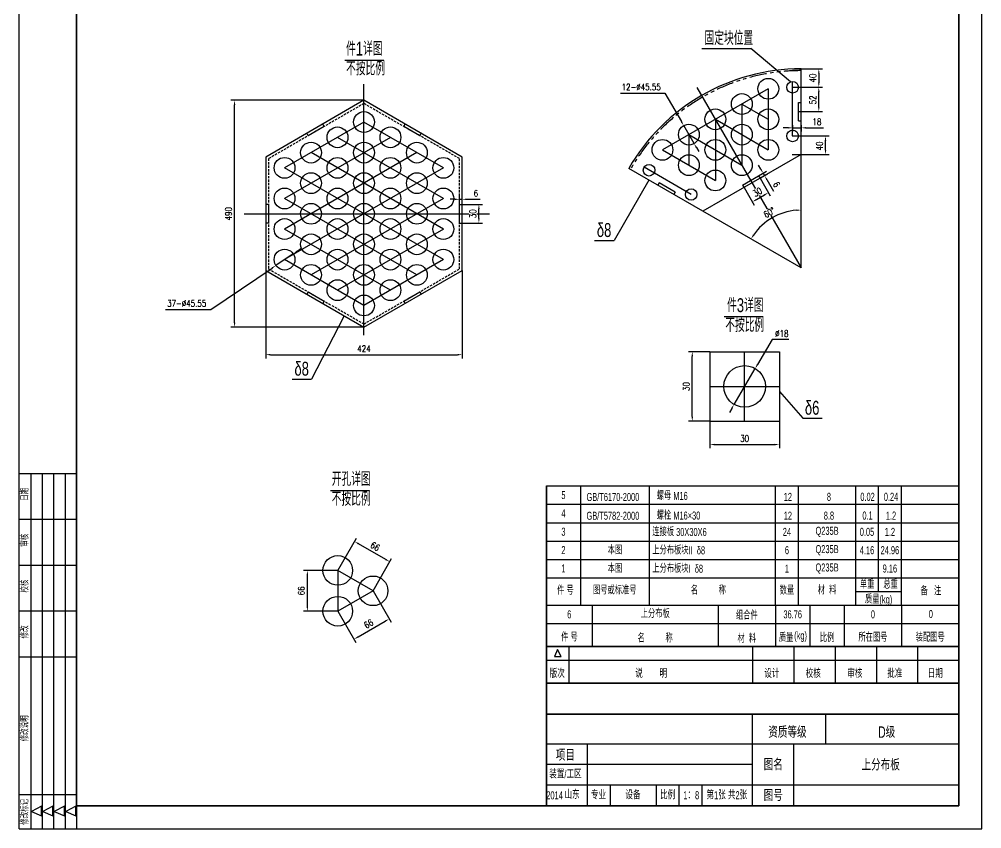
# Model space of a CAD drawing. Header units: millimetres. Extents: x 174648 to 205929, y -160248 to -145891.
# Drawn here: x 188873 to 190952, y -159394 to -157646 of the extents above; entities that cross this region are included whole.
import ezdxf
from ezdxf.enums import TextEntityAlignment as Align

# ---------------------------------------------------------------- set-up
doc = ezdxf.new("R2010")
doc.units = ezdxf.units.MM
doc.linetypes.add('DASHED', pattern=[0.75, 0.5, -0.25])
doc.linetypes.add('PHANTOM', pattern=[2.5, 1.25, -0.25, 0.25, -0.25, 0.25, -0.25])
for name, color, linetype in [('1', 1, 'Continuous'), ('4虚线层', 6, 'DASHED'), ('9双点划线层', 6, 'PHANTOM')]:
    doc.layers.add(name, color=color, linetype=linetype)
doc.layers.add('图层1', color=4, linetype='Continuous', lineweight=35)
doc.styles.add('TH_GBDIM', font='romans.shx', dxfattribs={"width": 0.8, "bigfont": 'gbcbig.shx'})
doc.styles.add('样式 3.5', font='roms.shx', dxfattribs={"width": 0.7, "height": 3.5, "bigfont": 'hztxt.shx'})
doc.styles.add('样式 5', font='roms.shx', dxfattribs={"width": 0.67, "height": 5, "bigfont": 'hztxt.shx'})
doc.dimstyles.new('TH_GBDIM', dxfattribs={"dimtxt": 3.5, "dimasz": 2.5, "dimexe": 2, "dimexo": 0, "dimgap": 1.5, "dimtad": 1, "dimdec": 1, "dimzin": 0, "dimdsep": 46, "dimtxsty": 'TH_GBDIM', "dimcen": 2.5, "dimclrd": 130, "dimclre": 130, "dimclrt": 3, "dimadec": 0, "dimazin": 0, "dimtfac": 0.714286, "dimtdec": 1, "dimtmove": 0, "dimatfit": 3, "dimfxl": 0, "dimtzin": 0, "dimlwd": -1, "dimlwe": -1, "dimarcsym": 0})

# ---------------------------------------------------------------- blocks, each defined once
blk = doc.blocks.new('*D714')
at = {"color": 130}
blk.add_line((189560.9, -158836.1), (189601.1, -158766.5), dxfattribs=at)
at = {"color": 130, "linetype": 'Continuous'}
for p, q in [((189664.6, -158812.4), (189605.7, -158778.4)), ((189637.1, -158880.1), (189677.3, -158810.5))]:
    blk.add_line(p, q, dxfattribs=at)
at = {"color": 130}
for points in [[(189606.6, -158777), (189604.9, -158779.9), (189597.1, -158773.4)], [(189665.5, -158811), (189663.8, -158813.9), (189673.3, -158817.4)]]:
    blk.add_solid(points, dxfattribs=at)
at = {"layer": 'Defpoints', "color": 0}
for p in [(189597.1, -158773.4), (189560.9, -158836.1), (189637.1, -158880.1)]:
    blk.add_point(p, dxfattribs=at)
at = {"color": 3, "insert": (189641.7, -158784.2), "char_height": 14, "attachment_point": 5, "rotation": 330, "style": 'TH_GBDIM', "bg_fill": 3, "box_fill_scale": 1.1, "bg_fill_color": 256, "bg_fill_true_color": 13158600, "bg_fill_transparency": 0}
blk.add_mtext('{66}{}{}', dxfattribs=at)
blk = doc.blocks.new('*D715')
at = {"color": 130}
blk.add_line((189560.9, -158836.1), (189487.2, -158836.1), dxfattribs=at)
at = {"color": 130, "linetype": 'Continuous'}
for p, q in [((189495.2, -158914.1), (189495.2, -158846.1)), ((189560.9, -158924.1), (189487.2, -158924.1))]:
    blk.add_line(p, q, dxfattribs=at)
at = {"color": 130}
for points in [[(189493.5, -158846.1), (189496.8, -158846.1), (189495.2, -158836.1)], [(189493.5, -158914.1), (189496.8, -158914.1), (189495.2, -158924.1)]]:
    blk.add_solid(points, dxfattribs=at)
at = {"layer": 'Defpoints', "color": 0}
for p in [(189495.2, -158836.1), (189560.9, -158836.1), (189560.9, -158924.1)]:
    blk.add_point(p, dxfattribs=at)
at = {"color": 3, "insert": (189482.2, -158880.1), "char_height": 14, "attachment_point": 5, "rotation": 90, "style": 'TH_GBDIM', "bg_fill": 3, "box_fill_scale": 1.1, "bg_fill_color": 256, "bg_fill_true_color": 13158600, "bg_fill_transparency": 0}
blk.add_mtext('{66}{}{}', dxfattribs=at)
blk = doc.blocks.new('*D716')
at = {"color": 130}
blk.add_line((189637.1, -158880.1), (189676.1, -158947.6), dxfattribs=at)
at = {"color": 130, "linetype": 'Continuous'}
for p, q in [((189560.9, -158924.1), (189599.9, -158991.6)), ((189604.6, -158979.6), (189663.5, -158945.6))]:
    blk.add_line(p, q, dxfattribs=at)
at = {"color": 130}
for points in [[(189662.6, -158944.2), (189664.3, -158947.1), (189672.1, -158940.6)], [(189603.7, -158978.2), (189605.4, -158981.1), (189595.9, -158984.6)]]:
    blk.add_solid(points, dxfattribs=at)
at = {"layer": 'Defpoints', "color": 0}
for p in [(189637.1, -158880.1), (189560.9, -158924.1), (189672.1, -158940.6)]:
    blk.add_point(p, dxfattribs=at)
at = {"color": 3, "insert": (189627.5, -158951.4), "char_height": 14, "attachment_point": 5, "rotation": 30, "style": 'TH_GBDIM', "bg_fill": 3, "box_fill_scale": 1.1, "bg_fill_color": 256, "bg_fill_true_color": 13158600, "bg_fill_transparency": 0}
blk.add_mtext('{66}{}{}', dxfattribs=at)
blk = doc.blocks.new('*D654')
at = {"color": 130}
blk.add_line((190542.4, -157897.9), (190622.4, -157897.9), dxfattribs=at)
at = {"color": 130, "linetype": 'Continuous'}
for p, q in [((190614.4, -157927.9), (190614.4, -157907.9)), ((190542.4, -157937.9), (190622.4, -157937.9))]:
    blk.add_line(p, q, dxfattribs=at)
at = {"color": 130}
for points in [[(190612.8, -157907.9), (190616.1, -157907.9), (190614.4, -157897.9)], [(190612.8, -157927.9), (190616.1, -157927.9), (190614.4, -157937.9)]]:
    blk.add_solid(points, dxfattribs=at)
at = {"layer": 'Defpoints', "color": 0}
for p in [(190542.4, -157897.9), (190614.4, -157897.9), (190542.4, -157937.9)]:
    blk.add_point(p, dxfattribs=at)
at = {"color": 3, "insert": (190601.4, -157919.6), "char_height": 14, "attachment_point": 5, "rotation": 90, "style": 'TH_GBDIM', "bg_fill": 3, "box_fill_scale": 1.1, "bg_fill_color": 256, "bg_fill_true_color": 13158600, "bg_fill_transparency": 0}
blk.add_mtext('40', dxfattribs=at)
blk = doc.blocks.new('*D655')
at = {"color": 130, "linetype": 'Continuous'}
for p, q in [((190543.3, -157752.9), (190607.9, -157752.9)), ((190599.9, -157762.9), (190599.9, -157782.9))]:
    blk.add_line(p, q, dxfattribs=at)
at = {"color": 130}
blk.add_line((190543.3, -157792.9), (190607.9, -157792.9), dxfattribs=at)
for points in [[(190598.3, -157762.9), (190601.6, -157762.9), (190599.9, -157752.9)], [(190598.3, -157782.9), (190601.6, -157782.9), (190599.9, -157792.9)]]:
    blk.add_solid(points, dxfattribs=at)
at = {"layer": 'Defpoints', "color": 0}
for p in [(190543.3, -157752.9), (190543.3, -157792.9)]:
    blk.add_point(p, dxfattribs=at)
at = {"color": 3, "insert": (190586.9, -157772.9), "char_height": 14, "attachment_point": 5, "rotation": 90, "style": 'TH_GBDIM', "bg_fill": 3, "box_fill_scale": 1.1, "bg_fill_color": 256, "bg_fill_true_color": 13158600, "bg_fill_transparency": 0}
blk.add_mtext('40', dxfattribs=at)
at = {"layer": 'Defpoints', "color": 0}
blk.add_point((190599.9, -157792.9), dxfattribs=at)
blk = doc.blocks.new('*D718')
at = {"color": 130, "linetype": 'Continuous'}
for p, q in [((190543.3, -157874.5), (190543.3, -157888.4)), ((190533.3, -157880.4), (190523.3, -157880.4)), ((190543.3, -157880.4), (190561.8, -157880.4)), ((190571.8, -157880.4), (190610.3, -157880.4))]:
    blk.add_line(p, q, dxfattribs=at)
at = {"color": 130}
blk.add_line((190561.8, -157874.5), (190561.8, -157888.4), dxfattribs=at)
for points in [[(190533.3, -157878.7), (190533.3, -157882), (190543.3, -157880.4)], [(190571.8, -157878.7), (190571.8, -157882), (190561.8, -157880.4)]]:
    blk.add_solid(points, dxfattribs=at)
at = {"layer": 'Defpoints', "color": 0}
for p in [(190543.3, -157874.5), (190561.8, -157874.5), (190561.8, -157880.4)]:
    blk.add_point(p, dxfattribs=at)
at = {"color": 3, "insert": (190596, -157867.4), "char_height": 14, "attachment_point": 5, "style": 'TH_GBDIM', "bg_fill": 3, "box_fill_scale": 1.1, "bg_fill_color": 256, "bg_fill_true_color": 13158600, "bg_fill_transparency": 0}
blk.add_mtext('18', dxfattribs=at)
blk = doc.blocks.new('*D719')
at = {"color": 130}
blk.add_line((190555.8, -157792.9), (190607.9, -157792.9), dxfattribs=at)
at = {"color": 130, "linetype": 'Continuous'}
for p, q in [((190599.9, -157835.4), (190599.9, -157802.9)), ((190555.8, -157845.4), (190607.9, -157845.4))]:
    blk.add_line(p, q, dxfattribs=at)
at = {"color": 130}
for points in [[(190598.3, -157802.9), (190601.6, -157802.9), (190599.9, -157792.9)], [(190598.3, -157835.4), (190601.6, -157835.4), (190599.9, -157845.4)]]:
    blk.add_solid(points, dxfattribs=at)
at = {"layer": 'Defpoints', "color": 0}
for p in [(190555.8, -157792.9), (190599.9, -157792.9), (190555.8, -157845.4)]:
    blk.add_point(p, dxfattribs=at)
at = {"color": 3, "insert": (190586.9, -157820.2), "char_height": 14, "attachment_point": 5, "rotation": 89.9982, "style": 'TH_GBDIM', "bg_fill": 3, "box_fill_scale": 1.1, "bg_fill_color": 256, "bg_fill_true_color": 13158600, "bg_fill_transparency": 0}
blk.add_mtext('52', dxfattribs=at)
blk = doc.blocks.new('*D720')
at = {"color": 130, "linetype": 'Continuous'}
blk.add_arc((190561.8, -158182.9), 125, 94.5861, 145.4139, dxfattribs=at)
at = {"color": 130}
for points in [[(190551.7, -158056.7), (190551.8, -158060), (190561.8, -158057.9)], [(190460.3, -158112.9), (190457.5, -158111.1), (190453.5, -158120.4)]]:
    blk.add_solid(points, dxfattribs=at)
at = {"layer": 'Defpoints', "color": 0}
for p in [(190561.8, -157937.9), (190349.6, -158060.4), (190561.8, -158182.9), (190561.8, -158182.9)]:
    blk.add_point(p, dxfattribs=at)
at = {"color": 3, "insert": (190492.8, -158063.4), "char_height": 14, "attachment_point": 5, "rotation": 30, "style": 'TH_GBDIM', "bg_fill": 3, "box_fill_scale": 1.1, "bg_fill_color": 256, "bg_fill_true_color": 13158600, "bg_fill_transparency": 0}
blk.add_mtext('60°', dxfattribs=at)
at = {"layer": 'Defpoints', "color": 0}
blk.add_point((190519, -158065.5), dxfattribs=at)
blk = doc.blocks.new('*D721')
at = {"color": 130, "linetype": 'Continuous'}
for p, q in [((190474.7, -157969.7), (190469.7, -157961)), ((190470, -157984), (190486.6, -157974.3)), ((190479.7, -157978.3), (190482.7, -157983.5)), ((190487.7, -157992.2), (190502.2, -158017.3))]:
    blk.add_line(p, q, dxfattribs=at)
at = {"color": 130}
blk.add_line((190473, -157989.2), (190489.6, -157979.5), dxfattribs=at)
for points in [[(190476.2, -157968.9), (190473.3, -157970.5), (190479.7, -157978.3)], [(190489.2, -157991.4), (190486.3, -157993), (190482.7, -157983.5)]]:
    blk.add_solid(points, dxfattribs=at)
at = {"layer": 'Defpoints', "color": 0}
for p in [(190470, -157984), (190473, -157989.2), (190482.7, -157983.5)]:
    blk.add_point(p, dxfattribs=at)
at = {"color": 3, "insert": (190508.7, -158002.6), "char_height": 14, "attachment_point": 5, "rotation": 300, "style": 'TH_GBDIM', "bg_fill": 3, "box_fill_scale": 1.1, "bg_fill_color": 256, "bg_fill_true_color": 13158600, "bg_fill_transparency": 0}
blk.add_mtext('6', dxfattribs=at)
blk = doc.blocks.new('*D656')
at = {"color": 130}
blk.add_line((190473, -157989.2), (190495, -158027.3), dxfattribs=at)
at = {"color": 130, "linetype": 'Continuous'}
for p, q in [((190438.4, -158009.2), (190460.4, -158047.3)), ((190465, -158035.3), (190482.3, -158025.3))]:
    blk.add_line(p, q, dxfattribs=at)
at = {"color": 130}
for points in [[(190481.5, -158023.9), (190483.2, -158026.8), (190491, -158020.3)], [(190464.2, -158033.9), (190465.9, -158036.8), (190456.4, -158040.3)]]:
    blk.add_solid(points, dxfattribs=at)
at = {"layer": 'Defpoints', "color": 0}
for p in [(190473, -157989.2), (190438.4, -158009.2)]:
    blk.add_point(p, dxfattribs=at)
at = {"color": 3, "insert": (190467.2, -158019.1), "char_height": 14, "attachment_point": 5, "rotation": 30, "style": 'TH_GBDIM', "bg_fill": 3, "box_fill_scale": 1.1, "bg_fill_color": 256, "bg_fill_true_color": 13158600, "bg_fill_transparency": 0}
blk.add_mtext('{30}{}{}', dxfattribs=at)
at = {"layer": 'Defpoints', "color": 0}
blk.add_point((190491, -158020.3), dxfattribs=at)
blk = doc.blocks.new('*D722')
at = {"color": 130, "linetype": 'Continuous'}
for p, q in [((189813.7, -158034.7), (189803.7, -158034.7)), ((189823.7, -158045.9), (189823.7, -158026.7)), ((189823.7, -158034.7), (189829.7, -158034.7)), ((189839.7, -158034.7), (189868.6, -158034.7))]:
    blk.add_line(p, q, dxfattribs=at)
at = {"color": 130}
blk.add_line((189829.7, -158045.9), (189829.7, -158026.7), dxfattribs=at)
for points in [[(189813.7, -158033), (189813.7, -158036.4), (189823.7, -158034.7)], [(189839.7, -158033), (189839.7, -158036.4), (189829.7, -158034.7)]]:
    blk.add_solid(points, dxfattribs=at)
at = {"layer": 'Defpoints', "color": 0}
for p in [(189829.7, -158034.7), (189823.7, -158045.9), (189829.7, -158045.9)]:
    blk.add_point(p, dxfattribs=at)
at = {"color": 3, "insert": (189859.1, -158021.7), "char_height": 14, "attachment_point": 5, "style": 'TH_GBDIM', "bg_fill": 3, "box_fill_scale": 1.1, "bg_fill_color": 256, "bg_fill_true_color": 13158600, "bg_fill_transparency": 0}
blk.add_mtext('6', dxfattribs=at)
blk = doc.blocks.new('*D657')
at = {"color": 130}
blk.add_line((189829.7, -158045.9), (189873.7, -158045.9), dxfattribs=at)
at = {"color": 130, "linetype": 'Continuous'}
for p, q in [((189865.7, -158075.9), (189865.7, -158055.9)), ((189829.7, -158085.9), (189873.7, -158085.9))]:
    blk.add_line(p, q, dxfattribs=at)
at = {"color": 130}
for points in [[(189864, -158055.9), (189867.4, -158055.9), (189865.7, -158045.9)], [(189864, -158075.9), (189867.4, -158075.9), (189865.7, -158085.9)]]:
    blk.add_solid(points, dxfattribs=at)
at = {"layer": 'Defpoints', "color": 0}
for p in [(189829.7, -158045.9), (189829.7, -158085.9)]:
    blk.add_point(p, dxfattribs=at)
at = {"color": 3, "insert": (189852.7, -158065.9), "char_height": 14, "attachment_point": 5, "rotation": 90, "style": 'TH_GBDIM', "bg_fill": 3, "box_fill_scale": 1.1, "bg_fill_color": 256, "bg_fill_true_color": 13158600, "bg_fill_transparency": 0}
blk.add_mtext('{30}{}{}', dxfattribs=at)
at = {"layer": 'Defpoints', "color": 0}
blk.add_point((189865.7, -158045.9), dxfattribs=at)
blk = doc.blocks.new('*D723')
at = {"color": 130, "linetype": 'Continuous'}
for p, q in [((189405.3, -158188.4), (189405.3, -158378.2)), ((189415.3, -158370.2), (189819.7, -158370.2))]:
    blk.add_line(p, q, dxfattribs=at)
at = {"color": 130}
blk.add_line((189829.7, -158188.4), (189829.7, -158378.2), dxfattribs=at)
for points in [[(189415.3, -158368.5), (189415.3, -158371.8), (189405.3, -158370.2)], [(189819.7, -158368.5), (189819.7, -158371.8), (189829.7, -158370.2)]]:
    blk.add_solid(points, dxfattribs=at)
at = {"layer": 'Defpoints', "color": 0}
for p in [(189405.3, -158188.4), (189829.7, -158188.4), (189829.7, -158370.2)]:
    blk.add_point(p, dxfattribs=at)
at = {"color": 3, "insert": (189617.5, -158357.2), "char_height": 14, "attachment_point": 5, "style": 'TH_GBDIM', "bg_fill": 3, "box_fill_scale": 1.1, "bg_fill_color": 256, "bg_fill_true_color": 13158600, "bg_fill_transparency": 0}
blk.add_mtext('424', dxfattribs=at)
blk = doc.blocks.new('*D724')
at = {"color": 130}
blk.add_line((189617.5, -157820.9), (189330, -157820.9), dxfattribs=at)
at = {"color": 130, "linetype": 'Continuous'}
for p, q in [((189338, -158300.9), (189338, -157830.9)), ((189617.5, -158310.9), (189330, -158310.9))]:
    blk.add_line(p, q, dxfattribs=at)
at = {"color": 130}
for points in [[(189336.3, -157830.9), (189339.6, -157830.9), (189338, -157820.9)], [(189336.3, -158300.9), (189339.6, -158300.9), (189338, -158310.9)]]:
    blk.add_solid(points, dxfattribs=at)
at = {"layer": 'Defpoints', "color": 0}
for p in [(189338, -157820.9), (189617.5, -157820.9), (189617.5, -158310.9)]:
    blk.add_point(p, dxfattribs=at)
at = {"color": 3, "insert": (189325, -158065.9), "char_height": 14, "attachment_point": 5, "rotation": 90, "style": 'TH_GBDIM', "bg_fill": 3, "box_fill_scale": 1.1, "bg_fill_color": 256, "bg_fill_true_color": 13158600, "bg_fill_transparency": 0}
blk.add_mtext('490', dxfattribs=at)
blk = doc.blocks.new('*D725')
at = {"color": 130, "linetype": 'Continuous'}
for p, q in [((189473, -158146.8), (189481.3, -158141.2)), ((189464.7, -158152.3), (189427.4, -158177.5)), ((189286.5, -158272.5), (189419.1, -158183.1)), ((189188.7, -158272.5), (189286.5, -158272.5))]:
    blk.add_line(p, q, dxfattribs=at)
at = {"color": 130}
for points in [[(189472, -158145.4), (189473.9, -158148.1), (189464.7, -158152.3)], [(189418.1, -158181.7), (189420, -158184.5), (189427.4, -158177.5)]]:
    blk.add_solid(points, dxfattribs=at)
at = {"layer": 'Defpoints', "color": 0}
for p in [(189464.7, -158152.3), (189427.4, -158177.5)]:
    blk.add_point(p, dxfattribs=at)
at = {"color": 3, "insert": (189234.6, -158259.5), "char_height": 14, "attachment_point": 5, "style": 'TH_GBDIM', "bg_fill": 3, "box_fill_scale": 1.1, "bg_fill_color": 256, "bg_fill_true_color": 13158600, "bg_fill_transparency": 0}
blk.add_mtext('{37-%%c45.55}{}{}', dxfattribs=at)
blk = doc.blocks.new('*D726')
at = {"color": 130, "linetype": 'Continuous'}
for p, q in [((190171.3, -157805.3), (190267.4, -157805.3)), ((190267.4, -157805.3), (190303, -157866.9)), ((190330.6, -157914.5), (190308.1, -157875.5)), ((190335.6, -157923.1), (190340.6, -157931.8))]:
    blk.add_line(p, q, dxfattribs=at)
at = {"color": 130}
for points in [[(190304.5, -157866), (190301.6, -157867.7), (190308.1, -157875.5)], [(190337.1, -157922.3), (190334.2, -157924), (190330.6, -157914.5)]]:
    blk.add_solid(points, dxfattribs=at)
at = {"layer": 'Defpoints', "color": 0}
for p in [(190308.1, -157875.5), (190330.6, -157914.5)]:
    blk.add_point(p, dxfattribs=at)
at = {"color": 3, "insert": (190216.3, -157792.3), "char_height": 14, "attachment_point": 5, "style": 'TH_GBDIM', "bg_fill": 3, "box_fill_scale": 1.1, "bg_fill_color": 256, "bg_fill_true_color": 13158600, "bg_fill_transparency": 0}
blk.add_mtext('{12-%%c45.55}{}{}', dxfattribs=at)
blk = doc.blocks.new('*D727')
at = {"color": 130}
blk.add_line((190364.7, -158363.8), (190318.6, -158363.8), dxfattribs=at)
at = {"color": 130, "linetype": 'Continuous'}
for p, q in [((190326.6, -158503.8), (190326.6, -158373.8)), ((190364.7, -158513.8), (190318.6, -158513.8))]:
    blk.add_line(p, q, dxfattribs=at)
at = {"color": 130}
for points in [[(190324.9, -158373.8), (190328.3, -158373.8), (190326.6, -158363.8)], [(190324.9, -158503.8), (190328.3, -158503.8), (190326.6, -158513.8)]]:
    blk.add_solid(points, dxfattribs=at)
at = {"layer": 'Defpoints', "color": 0}
for p in [(190326.6, -158363.8), (190364.7, -158363.8), (190364.7, -158513.8)]:
    blk.add_point(p, dxfattribs=at)
at = {"color": 3, "insert": (190313.6, -158438.8), "char_height": 14, "attachment_point": 5, "rotation": 90, "style": 'TH_GBDIM', "bg_fill": 3, "box_fill_scale": 1.1, "bg_fill_color": 256, "bg_fill_true_color": 13158600, "bg_fill_transparency": 0}
blk.add_mtext('{30}{}{}', dxfattribs=at)
blk = doc.blocks.new('*D728')
at = {"color": 130, "linetype": 'Continuous'}
for p, q in [((190364.7, -158513.8), (190364.7, -158572.3)), ((190374.7, -158564.3), (190504.7, -158564.3))]:
    blk.add_line(p, q, dxfattribs=at)
at = {"color": 130}
blk.add_line((190514.7, -158513.8), (190514.7, -158572.3), dxfattribs=at)
for points in [[(190374.7, -158562.6), (190374.7, -158565.9), (190364.7, -158564.3)], [(190504.7, -158562.6), (190504.7, -158565.9), (190514.7, -158564.3)]]:
    blk.add_solid(points, dxfattribs=at)
at = {"layer": 'Defpoints', "color": 0}
for p in [(190364.7, -158513.8), (190514.7, -158513.8), (190514.7, -158564.3)]:
    blk.add_point(p, dxfattribs=at)
at = {"color": 3, "insert": (190439.7, -158551.3), "char_height": 14, "attachment_point": 5, "style": 'TH_GBDIM', "bg_fill": 3, "box_fill_scale": 1.1, "bg_fill_color": 256, "bg_fill_true_color": 13158600, "bg_fill_transparency": 0}
blk.add_mtext('{30}{}{}', dxfattribs=at)
blk = doc.blocks.new('*D729')
at = {"color": 130, "linetype": 'Continuous'}
for p, q in [((190499.1, -158337.6), (190467.5, -158391.3)), ((190535, -158337.6), (190499.1, -158337.6)), ((190416.9, -158477.6), (190462.5, -158400)), ((190411.8, -158486.2), (190406.8, -158494.8))]:
    blk.add_line(p, q, dxfattribs=at)
at = {"color": 130}
for points in [[(190466.1, -158390.5), (190469, -158392.2), (190462.5, -158400)], [(190410.4, -158485.4), (190413.3, -158487), (190416.9, -158477.6)]]:
    blk.add_solid(points, dxfattribs=at)
at = {"layer": 'Defpoints', "color": 0}
for p in [(190462.5, -158400), (190416.9, -158477.6)]:
    blk.add_point(p, dxfattribs=at)
at = {"color": 3, "insert": (190520, -158324.6), "char_height": 14, "attachment_point": 5, "style": 'TH_GBDIM', "bg_fill": 3, "box_fill_scale": 1.1, "bg_fill_color": 256, "bg_fill_true_color": 13158600, "bg_fill_transparency": 0}
blk.add_mtext('{%%c18}{}{}', dxfattribs=at)

msp = doc.modelspace()

# ---------------------------------------------------------------- linework, layer by layer
at = {"color": 7, "linetype": 'Continuous'}
for p, q in [((188872.9, -159393.8), (188872.9, -156453.5)), ((190951.9, -159393.8), (190951.9, -156453.5)), ((188872.9, -158626.5), (188996.6, -158626.5)), ((188897.6, -158626.5), (188897.6, -159393.8)), ((188922.4, -158626.5), (188922.4, -159393.8)), ((188947.1, -158626.5), (188947.1, -159393.8)), ((188971.9, -158626.5), (188971.9, -159393.8)), ((188872.9, -158725.5), (188996.6, -158725.5)), ((188872.9, -158824.5), (188996.6, -158824.5)), ((188872.9, -158923.5), (188996.6, -158923.5)), ((188872.9, -159022.5), (188996.6, -159022.5)), ((188872.9, -159319.5), (188996.6, -159319.5)), ((188872.9, -159393.8), (190951.9, -159393.8))]:
    msp.add_line(p, q, dxfattribs=at)
at = {"color": 2}
for p, q in [((190347.1, -157708.9), (190452.9, -157708.9)), ((190233, -157993.1), (190157.7, -158123.5)), ((190115.7, -158123.5), (190157.7, -158123.5)), ((189462.6, -158422.8), (189504.5, -158422.8)), ((190565.2, -158507.1), (190607.1, -158507.1))]:
    msp.add_line(p, q, dxfattribs=at)
for p, q in [((189576.3, -157734.1), (189660.5, -157734.1)), ((190561.8, -157937.9), (190561.8, -157752.9)), ((189617.5, -157820.9), (189405.3, -157943.4)), ((189829.7, -157943.4), (189617.5, -157820.9)), ((190555.8, -157865.4), (190555.8, -157825.4)), ((190555.8, -157825.4), (190561.8, -157825.4)), ((189531.7, -157877.4), (189497.1, -157897.4)), ((189531.7, -157877.4), (189528.7, -157872.2)), ((189703.3, -157877.4), (189706.3, -157872.2)), ((189737.9, -157897.4), (189703.3, -157877.4)), ((190555.8, -157865.4), (190561.8, -157865.4)), ((189497.1, -157897.4), (189494.1, -157892.2)), ((189737.9, -157897.4), (189740.9, -157892.2)), ((190561.8, -157937.9), (190349.6, -158060.4)), ((189405.3, -157943.4), (189405.3, -158188.4)), ((189829.7, -158188.4), (189829.7, -157943.4)), ((190349.6, -158060.4), (190189.4, -157967.9)), ((190255.2, -157999), (190252.2, -158004.2)), ((190289.8, -158019), (190255.2, -157999)), ((190435.4, -158004), (190470, -157984)), ((190435.4, -158004), (190438.4, -158009.2)), ((190470, -157984), (190473, -157989.2)), ((190289.8, -158019), (190286.8, -158024.2)), ((189411.3, -158045.9), (189405.3, -158045.9)), ((189411.3, -158045.9), (189411.3, -158085.9)), ((189823.7, -158085.9), (189823.7, -158045.9)), ((189823.7, -158045.9), (189829.7, -158045.9)), ((189411.3, -158085.9), (189405.3, -158085.9)), ((189823.7, -158085.9), (189829.7, -158085.9)), ((189405.3, -158188.4), (189617.5, -158310.9)), ((189617.5, -158310.9), (189829.7, -158188.4)), ((189497.1, -158234.5), (189494.1, -158239.7)), ((189497.1, -158234.5), (189531.7, -158254.5)), ((189703.3, -158254.5), (189737.9, -158234.5)), ((189737.9, -158234.5), (189740.9, -158239.7)), ((189531.7, -158254.5), (189528.7, -158259.7)), ((189703.3, -158254.5), (189706.3, -158259.7)), ((190395.4, -158287.9), (190479.6, -158287.9)), ((190364.7, -158363.8), (190514.7, -158363.8)), ((190364.7, -158363.8), (190364.7, -158513.8)), ((190514.7, -158363.8), (190514.7, -158513.8)), ((190364.7, -158513.8), (190514.7, -158513.8)), ((189545.2, -158663.2), (189629.4, -158663.2)), ((190011.4, -158653.7), (190902.4, -158653.7)), ((190085.6, -158911.1), (190085.6, -158653.7)), ((190234.1, -158911.1), (190234.1, -158653.7)), ((190506.4, -158911.1), (190506.4, -158653.7)), ((190555.9, -158911.1), (190555.9, -158653.7)), ((190679.6, -158911.1), (190679.6, -158653.7)), ((190729.1, -158881.4), (190729.1, -158653.7)), ((190778.6, -158911.1), (190778.6, -158653.7)), ((190011.4, -158693.3), (190902.4, -158693.3)), ((190011.4, -158732.9), (190902.4, -158732.9)), ((190011.4, -158772.5), (190902.4, -158772.5)), ((190011.4, -158812.1), (190902.4, -158812.1)), ((190011.4, -158851.7), (190902.4, -158851.7)), ((190679.6, -158881.4), (190778.6, -158881.4)), ((190011.4, -158911.1), (190902.4, -158911.1)), ((190011.4, -159000.2), (190902.4, -159000.2)), ((190060.9, -159079.4), (190060.9, -159000.2)), ((190456.9, -159000.2), (190456.9, -159079.4)), ((190546, -159000.2), (190546, -159079.4)), ((190635.1, -159000.2), (190635.1, -159079.4)), ((190724.2, -159000.2), (190724.2, -159079.4)), ((190813.3, -159000.2), (190813.3, -159079.4)), ((190011.4, -159013.1), (190011.4, -159037.9)), ((190035.5, -159007), (190028.7, -159022.1)), ((190028.7, -159022.1), (190043.1, -159022.1)), ((190043.1, -159022.1), (190035.5, -159007)), ((190011.4, -159029.9), (190902.4, -159029.9)), ((190456.9, -159344.3), (190456.9, -159146.3)), ((190615.3, -159210.6), (190615.3, -159146.3)), ((190011.4, -159210.6), (190902.4, -159210.6)), ((190100.5, -159344.3), (190100.5, -159210.6)), ((190546, -159344.3), (190546, -159210.6)), ((190456.9, -159255.2), (190011.4, -159255.2)), ((190902.4, -159299.7), (190011.4, -159299.7)), ((190150, -159344.3), (190150, -159299.7)), ((190249, -159344.3), (190249, -159299.7)), ((190298.5, -159344.3), (190298.5, -159299.7)), ((190348, -159344.3), (190348, -159299.7)), ((188920.8, -159345.2), (188899.1, -159356.3)), ((188920.8, -159366.1), (188920.8, -159345.2)), ((188945.5, -159345.2), (188923.8, -159356.3)), ((188945.5, -159366.1), (188945.5, -159345.2)), ((188970.3, -159345.2), (188948.6, -159356.3)), ((188970.3, -159366.1), (188970.3, -159345.2)), ((188995, -159345.2), (188973.3, -159356.3)), ((188995, -159366.1), (188995, -159345.2)), ((188996.6, -159344.3), (188996.6, -159393.8)), ((188899.1, -159356.3), (188920.8, -159366.1)), ((188923.8, -159356.3), (188945.5, -159366.1)), ((188948.6, -159356.3), (188970.3, -159366.1)), ((188973.3, -159356.3), (188995, -159366.1))]:
    msp.add_line(p, q)
at = {"color": 1, "ltscale": 1.5}
for p, q in [((189617.5, -158328), (189617.5, -157785.9)), ((190336.8, -157793.2), (190561.8, -158182.9)), ((190561.8, -158182.9), (190561.8, -157937.9)), ((190324.2, -158024.4), (190222.4, -157965.6)), ((189358.8, -158065.9), (189888.9, -158065.9)), ((190561.8, -158182.9), (190349.6, -158060.4))]:
    msp.add_line(p, q, dxfattribs=at)
at = {"color": 4}
for p, q in [((190011.4, -158854.7), (190011.4, -158879.5)), ((190011.4, -158854.7), (190011.4, -158879.5)), ((190011.4, -158854.7), (190011.4, -158879.5)), ((190011.4, -158894.3), (190011.4, -158919.1))]:
    msp.add_line(p, q, dxfattribs=at)
for points in [[(190110.4, -158911.1), (190110.4, -159000.2)], [(190382.6, -158911.1), (190382.6, -159000.2)], [(190506.4, -158911.1), (190506.4, -159000.2)], [(190580.6, -158911.1), (190580.6, -159000.2)], [(190654.9, -158911.1), (190654.9, -159000.2)], [(190778.6, -158911.1), (190778.6, -159000.2)], [(190011.4, -158950.7), (190902.4, -158950.7)]]:
    msp.add_lwpolyline(points)
for centre, radius in [((190233.3, -157971.9), 12.5), ((190324.2, -158024.4), 12.5), ((190439.7, -158438.8), 45)]:
    msp.add_circle(centre, radius)
msp.add_arc((190561.8, -158182.9), 430, 90, 150)
at = {"layer": '1'}
for p, q in [((190490.8, -157796), (190262.2, -157928)), ((190490.8, -157796), (190490.8, -157928)), ((190433.7, -157829), (190433.7, -157961)), ((190433.7, -157829), (190490.8, -157862)), ((189617.5, -157867.9), (189446, -157966.9)), ((189789, -157966.9), (189617.5, -157867.9)), ((190376.5, -157862), (190376.5, -157994)), ((190376.5, -157862), (190490.8, -157928)), ((190319.3, -157895), (190433.7, -157961)), ((190319.3, -157895), (190319.3, -157961)), ((189674.7, -157900.9), (189446, -158032.9)), ((189789, -158032.9), (189560.3, -157900.9)), ((189731.8, -157933.9), (189446, -158098.9)), ((189789, -158098.9), (189503.2, -157933.9)), ((190262.2, -157928), (190376.5, -157994)), ((189789, -158164.9), (189446, -157966.9)), ((189789, -157966.9), (189446, -158164.9)), ((189731.8, -158197.9), (189446, -158032.9)), ((189789, -158032.9), (189503.2, -158197.9)), ((189674.7, -158230.9), (189446, -158098.9)), ((189789, -158098.9), (189560.3, -158230.9)), ((189617.5, -158263.9), (189446, -158164.9)), ((189789, -158164.9), (189617.5, -158263.9)), ((189637.1, -158880.1), (189560.9, -158836.1)), ((189560.9, -158836.1), (189560.9, -158924.1)), ((189637.1, -158880.1), (189560.9, -158924.1))]:
    msp.add_line(p, q, dxfattribs=at)
for centre, radius in [((190490.8, -157796), 22.5), ((190433.7, -157829), 22.5), ((189617.5, -157867.9), 22.5), ((190376.5, -157862), 22.5), ((190490.8, -157862), 22.5), ((189560.3, -157900.9), 22.5), ((189674.7, -157900.9), 22.5), ((190319.3, -157895), 22.5), ((190433.7, -157895), 22.5), ((189503.2, -157933.9), 22.5), ((189617.5, -157933.9), 22.5), ((189731.8, -157933.9), 22.5), ((190262.2, -157928), 22.5), ((190376.5, -157928), 22.5), ((190490.8, -157928), 22.5), ((190319.3, -157961), 22.5), ((190433.7, -157961), 22.5), ((189446, -157966.9), 22.5), ((189560.3, -157966.9), 22.5), ((189674.7, -157966.9), 22.5), ((189789, -157966.9), 22.5), ((189503.2, -157999.9), 22.5), ((189617.5, -157999.9), 22.5), ((189731.8, -157999.9), 22.5), ((190376.5, -157994), 22.5), ((189446, -158032.9), 22.5), ((189560.3, -158032.9), 22.5), ((189674.7, -158032.9), 22.5), ((189789, -158032.9), 22.5), ((189503.2, -158065.9), 22.5), ((189617.5, -158065.9), 22.5), ((189731.8, -158065.9), 22.5), ((189446, -158098.9), 22.5), ((189560.3, -158098.9), 22.5), ((189674.7, -158098.9), 22.5), ((189789, -158098.9), 22.5), ((189503.2, -158131.9), 22.5), ((189617.5, -158131.9), 22.5), ((189731.8, -158131.9), 22.5), ((189446, -158164.9), 22.5), ((189560.3, -158164.9), 22.5), ((189674.7, -158164.9), 22.5), ((189789, -158164.9), 22.5), ((189503.2, -158197.9), 22.5), ((189617.5, -158197.9), 22.5), ((189731.8, -158197.9), 22.5), ((189560.3, -158230.9), 22.5), ((189674.7, -158230.9), 22.5), ((189617.5, -158263.9), 22.5), ((189560.9, -158836.1), 32), ((189637.1, -158880.1), 32), ((189560.9, -158924.1), 32)]:
    msp.add_circle(centre, radius, dxfattribs=at)
at = {"layer": '4虚线层', "ltscale": 10}
for p, q in [((189617.5, -157827.9), (189411.3, -157946.9)), ((189823.7, -157946.9), (189617.5, -157827.9)), ((189411.3, -157946.9), (189411.3, -158185)), ((189823.7, -158185), (189823.7, -157946.9)), ((189411.3, -158185), (189617.5, -158304)), ((189617.5, -158304), (189823.7, -158185))]:
    msp.add_line(p, q, dxfattribs=at)
at = {"layer": '9双点划线层', "ltscale": 30}
msp.add_arc((190561.8, -158182.9), 426, 90, 150, dxfattribs=at)
at = {"layer": '图层1'}
for p, q in [((188996.6, -156503), (188996.6, -159344.3)), ((190902.4, -159344.3), (190902.4, -156503)), ((190902.4, -159344.3), (190902.4, -156503)), ((190011.4, -159037.9), (190011.4, -158653.7)), ((190011.4, -159079.4), (190011.4, -158772.5)), ((190011.4, -159079.4), (190011.4, -158772.5)), ((190011.4, -159000.2), (190902.4, -159000.2)), ((190902.4, -159079.4), (190011.4, -159079.4)), ((190011.4, -159079.4), (190011.4, -159146.3)), ((190011.4, -159079.4), (190011.4, -159146.3)), ((190011.4, -159146.3), (190902.4, -159146.3)), ((190011.4, -159146.3), (190902.4, -159146.3)), ((190902.4, -159146.3), (190011.4, -159146.3)), ((190011.4, -159344.3), (190011.4, -159146.3)), ((188996.6, -159344.3), (190902.4, -159344.3))]:
    msp.add_line(p, q, dxfattribs=at)

# ---------------------------------------------------------------- texts
at = {"style": '样式 3.5', "width": 0.67}
for s, height, p in [('5', 17.3, (190043.9, -158681.9)), ('螺母 M16', 17.33, (190249.8, -158683.7)), ('4', 17.3, (190043.9, -158721.5)), ('螺栓 M16×30', 17.33, (190249.8, -158726.2)), ('3', 17.3, (190043.9, -158761.1)), ('连接板 30X30X6', 17.325, (190240.3, -158761.7)), ('2', 17.3, (190043.9, -158800.7)), ('本图', 17.33, (190143.8, -158801.3)), ('上分布板块II  δ8', 17.325, (190240.3, -158801.3)), ('1', 17.3, (190043.9, -158840.3)), ('本图', 17.33, (190143.8, -158840.9)), ('上分布板块I  δ8', 17.33, (190240.3, -158840.9)), ('上分布板', 17.33, (190215.3, -158938.4)), ('(kg)', 17.32, (190546.8, -158985.1))]:
    msp.add_text(s, height=height, dxfattribs=at).set_placement(p)
for s, height, p in [('GB/T6170-2000', 17.325, (190155.2, -158677.1)), ('12', 17.33, (190533.1, -158677.1)), ('8', 17.3, (190621.8, -158677.1)), ('GB/T5782-2000', 17.325, (190155.2, -158717.6)), ('12', 17.33, (190533.1, -158717.6)), ('8.8', 17.33, (190621.8, -158717.6)), ('24', 17.33, (190531.1, -158752.7)), ('Q235B', 17.33, (190617.8, -158752.7)), ('6', 17.3, (190531.1, -158792.3)), ('Q235B', 17.33, (190617.8, -158792.3)), ('1', 17.3, (190531.1, -158831.9)), ('Q235B', 17.33, (190617.8, -158831.9)), ('单重', 17.32, (190704.3, -158864.4)), ('总重', 17.32, (190755, -158864.3)), ('件 号', 17.32, (190052.6, -158877.3)), ('图号或标准号', 17.32, (190159.2, -158876.8)), ('名          称', 17.325, (190361.4, -158876.9)), ('数量', 17.32, (190531.1, -158877.3)), ('材  料', 17.32, (190617.8, -158876.8)), ('备   注', 17.32, (190842.1, -158878.5)), ('质量(kg)', 17.32, (190729.1, -158898.8)), ('6', 17.3, (190060.9, -158930.9)), ('组合件', 17.32, (190444.5, -158930.9)), ('36.76', 17.33, (190543.5, -158930.9)), ('0', 17.3, (190716.8, -158930.9)), ('0', 17.3, (190841.9, -158930.2)), ('件 号', 17.32, (190061.3, -158978.4)), ('名          称', 17.325, (190246.5, -158980.3)), ('材  料', 17.32, (190444.5, -158981.2)), ('质量', 17.32, (190529.3, -158979.1)), ('比例', 17.32, (190617.8, -158979.5)), ('所在图号', 17.32, (190716.8, -158978.7)), ('装配图号', 17.32, (190840.5, -158978.7))]:
    msp.add_text(s, height=height, dxfattribs=at).set_placement(p, align=Align.MIDDLE)
at = {"color": 1, "style": '样式 3.5', "width": 0.67}
for s, height, p in [('0.02', 17.74, (190705.2, -158677.1)), ('0.24', 17.74, (190755.9, -158677.1)), ('0.1', 17.74, (190705.2, -158717.6)), ('1.2', 17.74, (190755.9, -158717.6)), ('0.05', 17.33, (190704, -158752.7)), ('1.2', 17.33, (190753.5, -158752.7)), ('4.16', 17.33, (190704, -158792.3)), ('24.96', 17.33, (190753.5, -158792.3)), ('9.16', 17.33, (190753.5, -158831.9))]:
    msp.add_text(s, height=height, dxfattribs=at).set_placement(p, align=Align.MIDDLE)
at = {"color": 2, "char_height": 30, "width": 314.203, "attachment_point": 1, "style": '样式 3.5'}
for s, insert in [('固定块位置', (190353.1, -157671.6)), ('δ8', (190120.5, -158086.1)), ('δ6', (190569.9, -158469.8))]:
    msp.add_mtext(s, dxfattribs=dict(at, insert=insert))
at = {"char_height": 30, "width": 314.203, "attachment_point": 1, "style": '样式 3.5'}
for s, insert in [('件1详图', (189578.9, -157694.5)), ('不按比例', (189578.9, -157737.4)), ('件3详图', (190401.9, -158248.3)), ('不按比例', (190397.9, -158291.2)), ('开孔详图', (189547.8, -158623.6)), ('不按比例', (189547.8, -158666.6))]:
    msp.add_mtext(s, dxfattribs=dict(at, insert=insert))
at = {"char_height": 14.85, "attachment_point": 5, "rotation": 90, "style": '样式 3.5'}
for s, insert in [('日期', (188885.5, -158671.8)), ('审核', (188885.5, -158770.8)), ('校核', (188885.5, -158869.8)), ('修改', (188885.5, -158968.8)), ('修改说明', (188885.5, -159176.9)), ('修改标记', (188885.5, -159357.2))]:
    msp.add_mtext(s, dxfattribs=dict(at, insert=insert))
at = {"attachment_point": 5}
for s, insert, char_height, style in [('版次', (190035, -159059.3), 17.32, '样式 3.5'), ('说        明', (190237.9, -159059.3), 17.32, '样式 3.5'), ('设计', (190498.6, -159059.3), 17.32, '样式 3.5'), ('校核', (190587.9, -159059.3), 17.32, '样式 3.5'), ('审核', (190677.7, -159059.3), 17.32, '样式 3.5'), ('批准', (190764.1, -159059.3), 17.32, '样式 3.5'), ('日期', (190851.4, -159059.3), 17.32, '样式 3.5'), ('资质等级', (190532.1, -159185.1), 24.75, '样式 5'), ('D级', (190746.7, -159185.1), 24.75, '样式 5'), ('项目', (190052.6, -159234.8), 24.75, '样式 5'), ('图名', (190501.6, -159255), 24.75, '样式 5'), ('上分布板', (190733.5, -159255.7), 24.75, '样式 5'), ('装置/工区', (190052.6, -159276.4), 17.32, '样式 3.5'), ('2014', (190029.2, -159321.8), 17.32, '样式 3.5'), ('山东', (190066.9, -159320.7), 17.32, '样式 3.5'), ('专业', (190124, -159321.5), 17.32, '样式 3.5'), ('设备', (190198.5, -159321.5), 17.32, '样式 3.5'), ('比例', (190273.4, -159321.5), 17.32, '样式 3.5'), ('1：8', (190324.4, -159321.5), 17.32, '样式 3.5'), ('第1张 共2张', (190401.3, -159321.5), 17.32, '样式 3.5'), ('图号', (190501.6, -159321.5), 24.75, '样式 5')]:
    msp.add_mtext(s, dxfattribs=dict(at, insert=insert, char_height=char_height, style=style))

# ---------------------------------------------------------------- next in the draw order: dimensions: what is measured, and where the dimension line sits
dim = msp.add_linear_dim(base=(190614.4, -157897.9), p1=(190542.4, -157937.9), p2=(190542.4, -157897.9), angle=90, dimstyle='TH_GBDIM', override={"dimscale": 4, "dimdec": 0, "dimtfill": 1})
dim.commit()
dim.dimension.update_dxf_attribs({"geometry": '*D654', "text_midpoint": (190614.4, -157919.6), "dimtype": 161})
for base, p1, p2, picture, middle in [((189829.7, -158034.7), (189823.7, -158045.9), (189829.7, -158045.9), '*D722', (189859.1, -158021.7)), ((189829.7, -158370.2), (189405.3, -158188.4), (189829.7, -158188.4), '*D723', (189617.5, -158357.2))]:
    dim = msp.add_linear_dim(base=base, p1=p1, p2=p2, dimstyle='TH_GBDIM', override={"dimscale": 4, "dimdec": 0, "dimtfill": 1})
    dim.commit()
    dim.dimension.update_dxf_attribs({"geometry": picture, "text_midpoint": middle})
dim = msp.add_diameter_dim_2p(p1=(190416.9, -158477.6), p2=(190462.5, -158400), text='{%%c18}{}{}', dimstyle='TH_GBDIM', override={"dimscale": 4, "dimgap": 1.5, "dimtad": 1, "dimtih": 0, "dimtoh": 1, "dimdec": 0, "dimlfac": 1, "dimse1": 0, "dimse2": 0, "dimsd1": 0, "dimsd2": 0, "dimtix": 0, "dimtofl": 1, "dimatfit": 3, "dimtfill": 1})
dim.commit()
dim.dimension.update_dxf_attribs({"geometry": '*D729', "text_midpoint": (190520, -158337.6), "dimtype": 163})
dim = msp.add_linear_dim(base=(190326.6, -158363.8), p1=(190364.7, -158513.8), p2=(190364.7, -158363.8), angle=90, text='{30}{}{}', dimstyle='TH_GBDIM', override={"dimscale": 4, "dimgap": 1.5, "dimtad": 1, "dimjust": 0, "dimdec": 0, "dimlfac": 1, "dimse1": 0, "dimse2": 0, "dimsd1": 0, "dimsd2": 0, "dimtfill": 1})
dim.commit()
dim.dimension.update_dxf_attribs({"geometry": '*D727', "text_midpoint": (190313.6, -158438.8)})
dim = msp.add_aligned_dim(p1=(189637.1, -158880.1), p2=(189560.9, -158836.1), distance=-72.3, text='{66}{}{}', dimstyle='TH_GBDIM', override={"dimscale": 4, "dimgap": 1.5, "dimtad": 1, "dimjust": 0, "dimdec": 0, "dimlfac": 1, "dimse1": 0, "dimse2": 0, "dimsd1": 0, "dimsd2": 0, "dimtfill": 1})
dim.commit()
dim.dimension.update_dxf_attribs({"geometry": '*D714', "text_midpoint": (189641.7, -158784.2)})

# ---------------------------------------------------------------- next in the draw order: linework, layer by layer
at = {"color": 1, "ltscale": 1.5}
for p, q in [((190543.3, -157897.9), (190543.3, -157780.4)), ((190364.7, -158438.8), (190514.7, -158438.8))]:
    msp.add_line(p, q, dxfattribs=at)
msp.add_circle((190543.3, -157897.9), 12.5)

# ---------------------------------------------------------------- next in the draw order: texts
at = {"color": 2, "insert": (189467.3, -158385.5), "char_height": 30, "width": 314.203, "attachment_point": 1, "style": '样式 3.5'}
msp.add_mtext('δ8', dxfattribs=at)

# ---------------------------------------------------------------- next in the draw order: dimensions: what is measured, and where the dimension line sits
dim = msp.add_linear_dim(base=(189338, -157820.9), p1=(189617.5, -158310.9), p2=(189617.5, -157820.9), angle=90, dimstyle='TH_GBDIM', override={"dimscale": 4, "dimdec": 0, "dimtfill": 1})
dim.commit()
dim.dimension.update_dxf_attribs({"geometry": '*D724', "text_midpoint": (189325, -158065.9)})
dim = msp.add_angular_dim_2l(base=(190519, -158065.5), line1=((190561.8, -158182.9), (190561.8, -157937.9)), line2=((190561.8, -158182.9), (190349.6, -158060.4)), dimstyle='TH_GBDIM', override={"dimscale": 4, "dimdec": 0, "dimtfill": 1})
dim.commit()
dim.dimension.update_dxf_attribs({"geometry": '*D720', "text_midpoint": (190492.8, -158063.4)})
dim = msp.add_linear_dim(base=(189865.7, -158045.9), p1=(189829.7, -158085.9), p2=(189829.7, -158045.9), angle=90, text='{30}{}{}', dimstyle='TH_GBDIM', override={"dimscale": 4, "dimgap": 1.5, "dimtad": 1, "dimjust": 0, "dimdec": 0, "dimlfac": 1, "dimse1": 0, "dimse2": 0, "dimsd1": 0, "dimsd2": 0, "dimtfill": 1})
dim.commit()
dim.dimension.update_dxf_attribs({"geometry": '*D657', "text_midpoint": (189852.7, -158065.9)})
dim = msp.add_linear_dim(base=(190514.7, -158564.3), p1=(190364.7, -158513.8), p2=(190514.7, -158513.8), text='{30}{}{}', dimstyle='TH_GBDIM', override={"dimscale": 4, "dimgap": 1.5, "dimtad": 1, "dimjust": 0, "dimdec": 0, "dimlfac": 1, "dimse1": 0, "dimse2": 0, "dimsd1": 0, "dimsd2": 0, "dimtfill": 1})
dim.commit()
dim.dimension.update_dxf_attribs({"geometry": '*D728', "text_midpoint": (190439.7, -158551.3)})
dim = msp.add_aligned_dim(p1=(189560.9, -158924.1), p2=(189560.9, -158836.1), distance=65.8, text='{66}{}{}', dimstyle='TH_GBDIM', override={"dimscale": 4, "dimgap": 1.5, "dimtad": 1, "dimjust": 0, "dimdec": 0, "dimlfac": 1, "dimse1": 0, "dimse2": 0, "dimsd1": 0, "dimsd2": 0, "dimtfill": 1})
dim.commit()
dim.dimension.update_dxf_attribs({"geometry": '*D715', "text_midpoint": (189482.2, -158880.1)})

# ---------------------------------------------------------------- next in the draw order: linework, layer by layer
at = {"color": 2}
for p, q in [((189574.5, -158286.1), (189504.5, -158422.8)), ((190514.7, -158449.5), (190565.2, -158507.1))]:
    msp.add_line(p, q, dxfattribs=at)
at = {"color": 1, "ltscale": 1.5}
msp.add_line((190439.7, -158513.8), (190439.7, -158363.8), dxfattribs=at)

# ---------------------------------------------------------------- next in the draw order: dimensions: what is measured, and where the dimension line sits
for p1, p2, distance, picture, middle in [((190543.3, -157752.9), (190543.3, -157792.9), 56.7, '*D655', (190586.9, -157772.9)), ((190543.2658, -157874.5232), (190561.7642, -157874.5232), -5.8564, '*D718', (190596.0309, -157867.3796))]:
    dim = msp.add_aligned_dim(p1=p1, p2=p2, distance=distance, dimstyle='TH_GBDIM', override={"dimscale": 4, "dimdec": 0, "dimtfill": 1})
    dim.commit()
    dim.dimension.update_dxf_attribs({"geometry": picture, "text_midpoint": middle})
for p1, p2, text, picture, middle in [((190330.6, -157914.5), (190308.1, -157875.5), '{12-%%c45.55}{}{}', '*D726', (190216.3, -157805.3)), ((189464.7, -158152.3), (189427.4, -158177.5), '{37-%%c45.55}{}{}', '*D725', (189234.6, -158272.5))]:
    dim = msp.add_diameter_dim_2p(p1=p1, p2=p2, text=text, dimstyle='TH_GBDIM', override={"dimscale": 4, "dimgap": 1.5, "dimtad": 1, "dimtih": 0, "dimtoh": 1, "dimdec": 0, "dimlfac": 1, "dimse1": 0, "dimse2": 0, "dimsd1": 0, "dimsd2": 0, "dimtix": 0, "dimtofl": 1, "dimatfit": 3, "dimtfill": 1})
    dim.commit()
    dim.dimension.update_dxf_attribs({"geometry": picture, "text_midpoint": middle, "dimtype": 163})
dim = msp.add_linear_dim(base=(190482.7, -157983.5), p1=(190470, -157984), p2=(190473, -157989.2), angle=300, dimstyle='TH_GBDIM', override={"dimscale": 4, "dimdec": 0, "dimtfill": 1})
dim.commit()
dim.dimension.update_dxf_attribs({"geometry": '*D721', "text_midpoint": (190508.7, -158002.6)})
dim = msp.add_aligned_dim(p1=(189560.9, -158924.1), p2=(189637.1, -158880.1), distance=-70, text='{66}{}{}', dimstyle='TH_GBDIM', override={"dimscale": 4, "dimgap": 1.5, "dimtad": 1, "dimjust": 0, "dimdec": 0, "dimlfac": 1, "dimse1": 0, "dimse2": 0, "dimsd1": 0, "dimsd2": 0, "dimtfill": 1})
dim.commit()
dim.dimension.update_dxf_attribs({"geometry": '*D716', "text_midpoint": (189627.5, -158951.4)})

# ---------------------------------------------------------------- next in the draw order: linework, layer by layer
at = {"color": 2}
msp.add_line((190538.6, -157781.4), (190452.9, -157708.9), dxfattribs=at)
msp.add_circle((190543.3, -157792.9), 12.5)

# ---------------------------------------------------------------- next in the draw order: dimensions: what is measured, and where the dimension line sits
dim = msp.add_linear_dim(base=(190491, -158020.3), p1=(190438.4, -158009.2), p2=(190473, -157989.2), angle=30, text='{30}{}{}', dimstyle='TH_GBDIM', override={"dimscale": 4, "dimgap": 1.5, "dimtad": 1, "dimjust": 0, "dimdec": 0, "dimlfac": 1, "dimse1": 0, "dimse2": 0, "dimsd1": 0, "dimsd2": 0, "dimtfill": 1})
dim.commit()
dim.dimension.update_dxf_attribs({"geometry": '*D656', "text_midpoint": (190467.2, -158019.1)})

# ---------------------------------------------------------------- next in the draw order: dimensions: what is measured, and where the dimension line sits
dim = msp.add_linear_dim(base=(190599.9456, -157792.9025), p1=(190555.7642, -157845.4008), p2=(190555.7658, -157792.9011), angle=89.9982, dimstyle='TH_GBDIM', override={"dimscale": 4, "dimdec": 0, "dimtfill": 1})
dim.commit()
dim.dimension.update_dxf_attribs({"geometry": '*D719', "text_midpoint": (190599.9448, -157820.238), "dimtype": 161})

doc.saveas('drawing.dxf')
